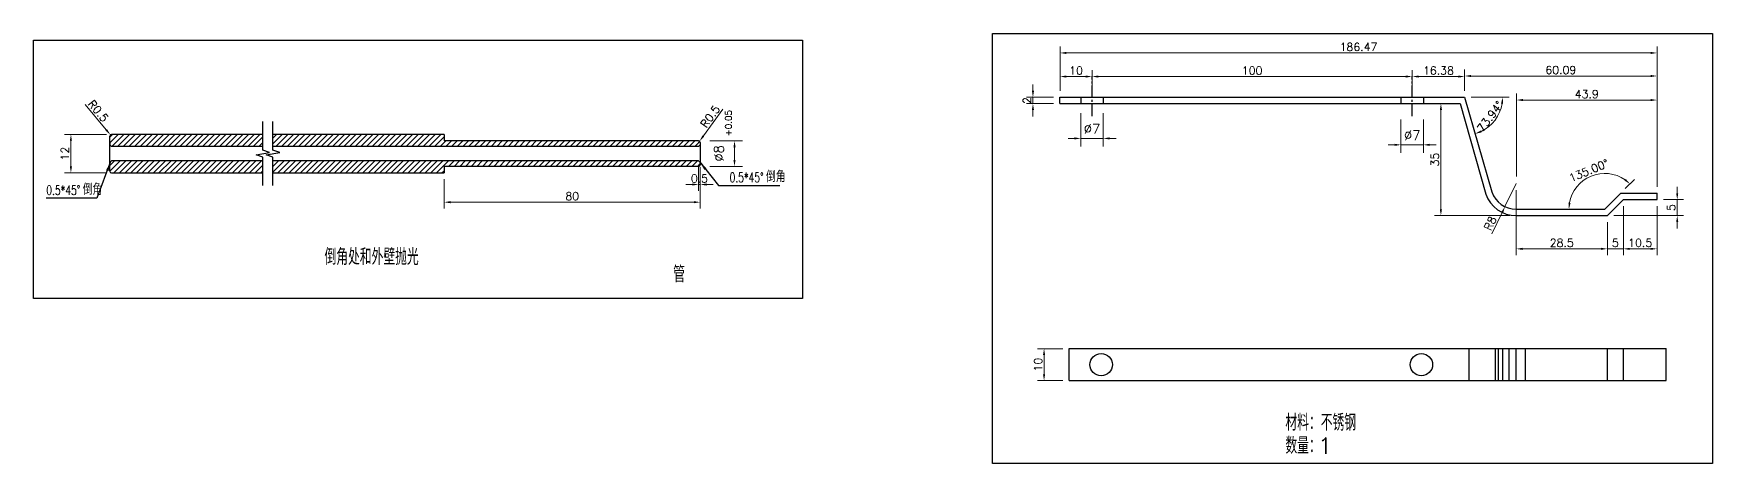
# Model space of a CAD drawing. Header units: millimetres. Extents: x 6728 to 8819, y -1283 to 914.
# Drawn here: x 6728 to 7252, y -138 to -4 of the extents above; entities that cross this region are included whole.
import ezdxf

# ---------------------------------------------------------------- set-up
doc = ezdxf.new("R2010")
doc.units = ezdxf.units.MM
doc.header["$LTSCALE"] = 1000
doc.linetypes.add('CENTER2', pattern=[28.575, 19.05, -3.175, 3.175, -3.175])
doc.linetypes.add('DASHDOTX3', pattern=[508, 254, -127, 0, -127])
for name, color, linetype in [('PUB_DIM', 3, 'Continuous'), ('PUB_TEXT', 7, 'Continuous'), ('中线', 1, 'DASHDOTX3')]:
    doc.layers.add(name, color=color, linetype=linetype)
doc.styles.add('_TCH_DIM', font='SIMPLEX', dxfattribs={"bigfont": 'GBCBIG'})
doc.styles.get("Standard").update_dxf_attribs({"font": 'txt.shx', "bigfont": 'gbcbig.shx'})
doc.styles.add('样式 1', font='txt.shx', dxfattribs={"height": 5.5, "bigfont": 'gbcbig.shx'})
doc.dimstyles.new('DIMN1', dxfattribs={"dimscale": 0.01, "dimtxt": 300, "dimasz": 200, "dimexe": 250, "dimexo": 300, "dimgap": 150, "dimtad": 1, "dimtoh": 1, "dimdsep": 46, "dimtxsty": 'Standard', "dimcen": 2.5, "dimclrd": 256, "dimclre": 256, "dimazin": 0, "dimtfac": 1, "dimtix": 1, "dimtmove": 1, "dimatfit": 0, "dimfxl": 0, "dimtolj": 1, "dimlwd": 9, "dimlwe": 9, "dimarcsym": 0})
doc.dimstyles.new('ISO-25', dxfattribs={"dimtxt": 2.5, "dimasz": 2, "dimexe": 2, "dimexo": 2, "dimtad": 1, "dimtoh": 1, "dimdsep": 46, "dimtxsty": 'Standard', "dimcen": 2.5, "dimclrd": 256, "dimclre": 256, "dimazin": 0, "dimtfac": 1, "dimtix": 1, "dimtmove": 1, "dimatfit": 0, "dimfxl": 0, "dimtolj": 1, "dimlwd": 9, "dimlwe": 9, "dimarcsym": 0})

# ---------------------------------------------------------------- blocks, each defined once
blk = doc.blocks.new('*D721')
at = {"lineweight": 9}
for p, q in [((6939.36, -37.43), (6949.56, -37.43)), ((6947.06, -43.43), (6947.06, -39.43)), ((6939.36, -45.43), (6949.56, -45.43))]:
    blk.add_line(p, q, dxfattribs=at)
for points in [[(6946.73, -39.43), (6947.39, -39.43), (6947.06, -37.43)], [(6946.73, -43.43), (6947.39, -43.43), (6947.06, -45.43)]]:
    blk.add_solid(points)
at = {"layer": 'Defpoints', "color": 0}
for p in [(6936.36, -37.43), (6947.06, -37.43), (6936.36, -45.43)]:
    blk.add_point(p, dxfattribs=at)
at = {"color": 0, "insert": (6942.18, -41.34), "char_height": 3, "attachment_point": 5, "rotation": 90}
blk.add_mtext('\\A1;%%c8', dxfattribs=at)
blk = doc.blocks.new('*D722')
at = {"lineweight": 9}
for p, q in [((7155.22, -30.8), (7155.22, -41.18)), ((7162.22, -30.8), (7162.22, -41.18)), ((7153.22, -38.68), (7151.22, -38.68)), ((7155.22, -38.68), (7162.22, -38.68)), ((7164.22, -38.68), (7166.22, -38.68))]:
    blk.add_line(p, q, dxfattribs=at)
for points in [[(7153.22, -38.34), (7153.22, -39.01), (7155.22, -38.68)], [(7164.22, -38.34), (7164.22, -39.01), (7162.22, -38.68)]]:
    blk.add_solid(points)
at = {"layer": 'Defpoints', "color": 0}
for p in [(7155.22, -27.8), (7162.22, -27.8), (7162.22, -38.68)]:
    blk.add_point(p, dxfattribs=at)
at = {"color": 0, "insert": (7158.72, -35.68), "char_height": 3, "attachment_point": 5}
blk.add_mtext('\\A1;%%c7', dxfattribs=at)
blk = doc.blocks.new('*D723')
at = {"lineweight": 9}
for p, q in [((7055.22, -28.8), (7055.22, -39.18)), ((7062.22, -28.8), (7062.22, -39.18)), ((7053.22, -36.68), (7051.22, -36.68)), ((7055.22, -36.68), (7062.22, -36.68)), ((7064.22, -36.68), (7066.22, -36.68))]:
    blk.add_line(p, q, dxfattribs=at)
for points in [[(7053.22, -36.34), (7053.22, -37.01), (7055.22, -36.68)], [(7064.22, -36.34), (7064.22, -37.01), (7062.22, -36.68)]]:
    blk.add_solid(points)
at = {"layer": 'Defpoints', "color": 0}
for p in [(7055.22, -25.8), (7062.22, -25.8), (7062.22, -36.68)]:
    blk.add_point(p, dxfattribs=at)
at = {"color": 0, "insert": (7058.72, -33.68), "char_height": 3, "attachment_point": 5}
blk.add_mtext('\\A1;%%c7', dxfattribs=at)
blk = doc.blocks.new('*D147')
at = {"lineweight": 9}
for p, q in [((6943.43, -27.57), (6937.33, -35.91)), ((6935.86, -37.93), (6936.15, -37.53))]:
    blk.add_line(p, q, dxfattribs=at)
blk.add_solid([(6937.06, -35.71), (6937.6, -36.11), (6936.15, -37.53)])
at = {"layer": 'Defpoints', "color": 0}
for p in [(6935.86, -37.93), (6936.15, -37.53)]:
    blk.add_point(p, dxfattribs=at)
at = {"color": 0, "insert": (6939.46, -29.83), "char_height": 2.5, "attachment_point": 5, "rotation": 53.8225}
blk.add_mtext('\\A1;R0.5', dxfattribs=at)
blk = doc.blocks.new('*D146')
at = {"lineweight": 9}
for p, q in [((6744.22, -26.1), (6750.86, -34.01)), ((6752.46, -35.93), (6752.14, -35.55))]:
    blk.add_line(p, q, dxfattribs=at)
blk.add_solid([(6751.11, -33.8), (6750.6, -34.23), (6752.14, -35.55)])
at = {"layer": 'Defpoints', "color": 0}
for p in [(6752.14, -35.55), (6752.46, -35.93)]:
    blk.add_point(p, dxfattribs=at)
at = {"color": 0, "insert": (6748.33, -28.08), "char_height": 2.5, "attachment_point": 5, "rotation": 309.9779}
blk.add_mtext('\\A1;R0.5', dxfattribs=at)
blk = doc.blocks.new('*D131')
at = {"lineweight": 9}
for p, q in [((6935.86, -45.68), (6935.86, -53.09)), ((6936.36, -45.68), (6936.36, -53.09)), ((6933.86, -51.09), (6931.86, -51.09)), ((6935.86, -51.09), (6936.36, -51.09)), ((6938.36, -51.09), (6940.36, -51.09))]:
    blk.add_line(p, q, dxfattribs=at)
for points in [[(6933.86, -50.75), (6933.86, -51.42), (6935.86, -51.09)], [(6938.36, -50.75), (6938.36, -51.42), (6936.36, -51.09)]]:
    blk.add_solid(points)
at = {"layer": 'Defpoints', "color": 0}
for p in [(6935.86, -43.68), (6936.36, -43.68), (6936.36, -51.09)]:
    blk.add_point(p, dxfattribs=at)
at = {"color": 0, "insert": (6936.11, -49.21), "char_height": 2.5, "attachment_point": 5}
blk.add_mtext('\\A1;0.5', dxfattribs=at)
blk = doc.blocks.new('*D125')
at = {"lineweight": 9}
blk.add_line((7225.27, -52.38), (7228.17, -49.48), dxfattribs=at)
blk.add_arc((7218.85, -58.8), 11.18, 55.2628, 169.7372, dxfattribs=at)
for points in [[(7225.44, -49.36), (7225.01, -49.87), (7226.76, -50.89)], [(7208.18, -56.84), (7207.52, -56.78), (7207.67, -58.8)]]:
    blk.add_solid(points)
at = {"layer": 'Defpoints', "color": 0}
for p in [(7218.85, -47.62), (7223.85, -53.8), (7191.18, -58.8), (7218.85, -58.8), (7218.85, -58.8)]:
    blk.add_point(p, dxfattribs=at)
at = {"color": 0, "insert": (7213.86, -46.74), "char_height": 2.5, "attachment_point": 5, "rotation": 22.5}
blk.add_mtext('\\A1;135.00°', dxfattribs=at)
blk = doc.blocks.new('*D124')
at = {"lineweight": 9}
for p, q in [((7224.68, -59.8), (7224.68, -73.19)), ((7235.18, -57.8), (7235.18, -73.19)), ((7226.68, -71.19), (7233.18, -71.19))]:
    blk.add_line(p, q, dxfattribs=at)
for points in [[(7226.68, -70.86), (7226.68, -71.52), (7224.68, -71.19)], [(7233.18, -70.86), (7233.18, -71.52), (7235.18, -71.19)]]:
    blk.add_solid(points)
at = {"layer": 'Defpoints', "color": 0}
for p in [(7235.18, -55.8), (7224.68, -57.8), (7235.18, -71.19)]:
    blk.add_point(p, dxfattribs=at)
at = {"color": 0, "insert": (7229.93, -69.31), "char_height": 2.5, "attachment_point": 5}
blk.add_mtext('\\A1;10.5', dxfattribs=at)
blk = doc.blocks.new('*D123')
at = {"lineweight": 9}
for p, q in [((7224.68, -57.8), (7224.68, -73.19)), ((7219.68, -64.8), (7219.68, -73.19)), ((7217.68, -71.19), (7215.68, -71.19)), ((7219.68, -71.19), (7224.68, -71.19)), ((7226.68, -71.19), (7228.68, -71.19))]:
    blk.add_line(p, q, dxfattribs=at)
for points in [[(7217.68, -70.86), (7217.68, -71.52), (7219.68, -71.19)], [(7226.68, -70.86), (7226.68, -71.52), (7224.68, -71.19)]]:
    blk.add_solid(points)
at = {"layer": 'Defpoints', "color": 0}
for p in [(7224.68, -55.8), (7219.68, -62.8), (7224.68, -71.19)]:
    blk.add_point(p, dxfattribs=at)
at = {"color": 0, "insert": (7222.18, -69.31), "char_height": 2.5, "attachment_point": 5}
blk.add_mtext('\\A1;5', dxfattribs=at)
blk = doc.blocks.new('*D122')
at = {"lineweight": 9}
for p, q in [((7191.18, -52.8), (7191.18, -73.19)), ((7219.68, -62.8), (7219.68, -73.19)), ((7193.18, -71.19), (7217.68, -71.19))]:
    blk.add_line(p, q, dxfattribs=at)
for points in [[(7193.18, -70.86), (7193.18, -71.52), (7191.18, -71.19)], [(7217.68, -70.86), (7217.68, -71.52), (7219.68, -71.19)]]:
    blk.add_solid(points)
at = {"layer": 'Defpoints', "color": 0}
for p in [(7191.18, -50.8), (7219.68, -60.8), (7219.68, -71.19)]:
    blk.add_point(p, dxfattribs=at)
at = {"color": 0, "insert": (7205.43, -69.31), "char_height": 2.5, "attachment_point": 5}
blk.add_mtext('\\A1;28.5', dxfattribs=at)
blk = doc.blocks.new('*D121')
at = {"lineweight": 9}
for p, q in [((7241.49, -53.8), (7241.49, -51.8)), ((7237.18, -55.8), (7243.49, -55.8)), ((7241.49, -60.8), (7241.49, -55.8)), ((7221.68, -60.8), (7243.49, -60.8)), ((7241.49, -62.8), (7241.49, -64.8))]:
    blk.add_line(p, q, dxfattribs=at)
for points in [[(7241.16, -53.8), (7241.82, -53.8), (7241.49, -55.8)], [(7241.16, -62.8), (7241.82, -62.8), (7241.49, -60.8)]]:
    blk.add_solid(points)
at = {"layer": 'Defpoints', "color": 0}
for p in [(7235.18, -55.8), (7241.49, -55.8), (7219.68, -60.8)]:
    blk.add_point(p, dxfattribs=at)
at = {"color": 0, "insert": (7239.61, -58.3), "char_height": 2.5, "attachment_point": 5, "rotation": 90}
blk.add_mtext('\\A1;5', dxfattribs=at)
blk = doc.blocks.new('*D120')
at = {"lineweight": 9}
for p, q in [((6750.96, -35.43), (6737.81, -35.43)), ((6739.81, -45.43), (6739.81, -37.43)), ((6750.96, -47.43), (6737.81, -47.43))]:
    blk.add_line(p, q, dxfattribs=at)
for points in [[(6739.47, -37.43), (6740.14, -37.43), (6739.81, -35.43)], [(6739.47, -45.43), (6740.14, -45.43), (6739.81, -47.43)]]:
    blk.add_solid(points)
at = {"layer": 'Defpoints', "color": 0}
for p in [(6739.81, -35.43), (6752.96, -35.43), (6752.96, -47.43)]:
    blk.add_point(p, dxfattribs=at)
at = {"color": 0, "insert": (6737.93, -41.43), "char_height": 2.5, "attachment_point": 5, "rotation": 90}
blk.add_mtext('\\A1;12', dxfattribs=at)
blk = doc.blocks.new('*D61')
at = {"lineweight": 9}
for p, q in [((6856.36, -49.43), (6856.36, -58.61)), ((6936.36, -47.43), (6936.36, -58.61)), ((6934.36, -56.61), (6858.36, -56.61))]:
    blk.add_line(p, q, dxfattribs=at)
for points in [[(6858.36, -56.27), (6858.36, -56.94), (6856.36, -56.61)], [(6934.36, -56.27), (6934.36, -56.94), (6936.36, -56.61)]]:
    blk.add_solid(points)
at = {"layer": 'Defpoints', "color": 0}
for p in [(6936.36, -45.43), (6856.36, -47.43), (6856.36, -56.61)]:
    blk.add_point(p, dxfattribs=at)
at = {"color": 0, "insert": (6896.36, -54.73), "char_height": 2.5, "attachment_point": 5}
blk.add_mtext('\\A1;80', dxfattribs=at)
blk = doc.blocks.new('*D53')
at = {"lineweight": 9}
for p, q in [((7049.58, -102.39), (7041.74, -102.39)), ((7043.74, -110.39), (7043.74, -104.39)), ((7049.58, -112.39), (7041.74, -112.39))]:
    blk.add_line(p, q, dxfattribs=at)
for points in [[(7043.41, -104.39), (7044.08, -104.39), (7043.74, -102.39)], [(7043.41, -110.39), (7044.08, -110.39), (7043.74, -112.39)]]:
    blk.add_solid(points)
at = {"layer": 'Defpoints', "color": 0}
for p in [(7043.74, -102.39), (7051.58, -102.39), (7051.58, -112.39)]:
    blk.add_point(p, dxfattribs=at)
at = {"color": 0, "insert": (7041.87, -107.39), "char_height": 2.5, "attachment_point": 5, "rotation": 90}
blk.add_mtext('\\A1;10', dxfattribs=at)
blk = doc.blocks.new('*D52')
at = {"lineweight": 9}
for p, q in [((7048.72, -21.8), (7048.72, -7.96)), ((7050.72, -9.96), (7233.18, -9.96)), ((7235.18, -21.8), (7235.18, -7.96))]:
    blk.add_line(p, q, dxfattribs=at)
for points in [[(7050.72, -9.63), (7050.72, -10.3), (7048.72, -9.96)], [(7233.18, -9.63), (7233.18, -10.3), (7235.18, -9.96)]]:
    blk.add_solid(points)
at = {"layer": 'Defpoints', "color": 0}
for p in [(7235.18, -9.96), (7048.72, -23.8), (7235.18, -23.8)]:
    blk.add_point(p, dxfattribs=at)
at = {"color": 0, "insert": (7141.95, -8.09), "char_height": 2.5, "attachment_point": 5}
blk.add_mtext('\\A1;186.47', dxfattribs=at)
blk = doc.blocks.new('*D51')
at = {"lineweight": 9}
blk.add_line((7177.1, -23.8), (7188.97, -23.8), dxfattribs=at)
blk.add_arc((7175.1, -23.8), 11.87, 295.7259, 350.3359, dxfattribs=at)
for points in [[(7186.47, -25.76), (7187.13, -25.82), (7186.97, -23.8)], [(7180.37, -34.81), (7180.13, -34.18), (7178.38, -35.21)]]:
    blk.add_solid(points)
at = {"layer": 'Defpoints', "color": 0}
for p in [(7048.72, -23.8), (7175.1, -23.8), (7175.1, -23.8), (7182.84, -32.8), (7183.63, -53.42)]:
    blk.add_point(p, dxfattribs=at)
at = {"color": 0, "insert": (7183.08, -29.81), "char_height": 2.5, "attachment_point": 5, "rotation": 53.0309}
blk.add_mtext('\\A1;73.94°', dxfattribs=at)
blk = doc.blocks.new('*D50')
at = {"lineweight": 9}
for p, q in [((7191.28, -48.59), (7191.28, -22.68)), ((7193.28, -24.68), (7233.18, -24.68)), ((7235.18, -48.59), (7235.18, -22.68))]:
    blk.add_line(p, q, dxfattribs=at)
for points in [[(7193.28, -24.35), (7193.28, -25.01), (7191.28, -24.68)], [(7233.18, -24.35), (7233.18, -25.01), (7235.18, -24.68)]]:
    blk.add_solid(points)
at = {"layer": 'Defpoints', "color": 0}
for p in [(7235.18, -24.68), (7191.28, -50.59), (7235.18, -50.59)]:
    blk.add_point(p, dxfattribs=at)
at = {"color": 0, "insert": (7213.23, -22.81), "char_height": 2.5, "attachment_point": 5}
blk.add_mtext('\\A1;43.9', dxfattribs=at)
blk = doc.blocks.new('*D49')
at = {"lineweight": 9}
for p, q in [((7191.18, -50.8), (7187.7, -58)), ((7183.61, -66.48), (7186.83, -59.8))]:
    blk.add_line(p, q, dxfattribs=at)
blk.add_solid([(7186.53, -59.66), (7187.13, -59.95), (7187.7, -58)])
at = {"layer": 'Defpoints', "color": 0}
for p in [(7191.18, -50.8), (7187.7, -58)]:
    blk.add_point(p, dxfattribs=at)
at = {"color": 0, "insert": (7183.1, -63.23), "char_height": 2.5, "attachment_point": 5, "rotation": 64.2067}
blk.add_mtext('\\A1;R8', dxfattribs=at)
blk = doc.blocks.new('*D48')
at = {"lineweight": 9}
for p, q in [((7175.1, -19.8), (7175.1, -15.17)), ((7235.18, -51.8), (7235.18, -15.17)), ((7177.1, -17.17), (7233.18, -17.17))]:
    blk.add_line(p, q, dxfattribs=at)
for points in [[(7177.1, -16.84), (7177.1, -17.51), (7175.1, -17.17)], [(7233.18, -16.84), (7233.18, -17.51), (7235.18, -17.17)]]:
    blk.add_solid(points)
at = {"layer": 'Defpoints', "color": 0}
for p in [(7235.18, -17.17), (7175.1, -21.8), (7235.18, -53.8)]:
    blk.add_point(p, dxfattribs=at)
at = {"color": 0, "insert": (7205.14, -15.3), "char_height": 2.5, "attachment_point": 5}
blk.add_mtext('\\A1;60.09', dxfattribs=at)
blk = doc.blocks.new('*D47')
at = {"lineweight": 9}
for p, q in [((7171.67, -25.8), (7165.69, -25.8)), ((7167.69, -27.8), (7167.69, -58.8)), ((7189.18, -60.8), (7165.69, -60.8))]:
    blk.add_line(p, q, dxfattribs=at)
for points in [[(7167.35, -27.8), (7168.02, -27.8), (7167.69, -25.8)], [(7167.35, -58.8), (7168.02, -58.8), (7167.69, -60.8)]]:
    blk.add_solid(points)
at = {"layer": 'Defpoints', "color": 0}
for p in [(7173.67, -25.8), (7167.69, -60.8), (7191.18, -60.8)]:
    blk.add_point(p, dxfattribs=at)
at = {"color": 0, "insert": (7165.81, -43.3), "char_height": 2.5, "attachment_point": 5, "rotation": 90}
blk.add_mtext('\\A1;35', dxfattribs=at)
blk = doc.blocks.new('*D46')
at = {"lineweight": 9}
for p, q in [((7040.27, -21.8), (7040.27, -19.8)), ((7046.72, -23.8), (7038.27, -23.8)), ((7046.72, -25.8), (7038.27, -25.8)), ((7040.27, -23.8), (7040.27, -25.8)), ((7040.27, -27.8), (7040.27, -29.8))]:
    blk.add_line(p, q, dxfattribs=at)
for points in [[(7039.94, -21.8), (7040.6, -21.8), (7040.27, -23.8)], [(7039.94, -27.8), (7040.6, -27.8), (7040.27, -25.8)]]:
    blk.add_solid(points)
at = {"layer": 'Defpoints', "color": 0}
for p in [(7040.27, -25.8), (7048.72, -23.8), (7048.72, -25.8)]:
    blk.add_point(p, dxfattribs=at)
at = {"color": 0, "insert": (7038.4, -24.8), "char_height": 2.5, "attachment_point": 5, "rotation": 90}
blk.add_mtext('\\A1;2', dxfattribs=at)
blk = doc.blocks.new('*D45')
at = {"lineweight": 9}
for p, q in [((7158.72, -19.8), (7158.72, -15.34)), ((7175.1, -21.8), (7175.1, -15.34)), ((7160.72, -17.34), (7173.1, -17.34))]:
    blk.add_line(p, q, dxfattribs=at)
for points in [[(7160.72, -17.01), (7160.72, -17.67), (7158.72, -17.34)], [(7173.1, -17.01), (7173.1, -17.67), (7175.1, -17.34)]]:
    blk.add_solid(points)
at = {"layer": 'Defpoints', "color": 0}
for p in [(7175.1, -17.34), (7158.72, -21.8), (7175.1, -23.8)]:
    blk.add_point(p, dxfattribs=at)
at = {"color": 0, "insert": (7166.91, -15.47), "char_height": 2.5, "attachment_point": 5}
blk.add_mtext('\\A1;16.38', dxfattribs=at)
blk = doc.blocks.new('*D44')
at = {"lineweight": 9}
for p, q in [((7058.72, -21.8), (7058.72, -15.34)), ((7158.72, -21.8), (7158.72, -15.34)), ((7060.72, -17.34), (7156.72, -17.34))]:
    blk.add_line(p, q, dxfattribs=at)
for points in [[(7060.72, -17.01), (7060.72, -17.67), (7058.72, -17.34)], [(7156.72, -17.01), (7156.72, -17.67), (7158.72, -17.34)]]:
    blk.add_solid(points)
at = {"layer": 'Defpoints', "color": 0}
for p in [(7158.72, -17.34), (7058.72, -23.8), (7158.72, -23.8)]:
    blk.add_point(p, dxfattribs=at)
at = {"color": 0, "insert": (7108.72, -15.47), "char_height": 2.5, "attachment_point": 5}
blk.add_mtext('\\A1;100', dxfattribs=at)
blk = doc.blocks.new('*D43')
at = {"lineweight": 9}
for p, q in [((7048.72, -21.8), (7048.72, -15.34)), ((7058.72, -21.51), (7058.72, -15.34)), ((7050.72, -17.34), (7056.72, -17.34))]:
    blk.add_line(p, q, dxfattribs=at)
for points in [[(7050.72, -17.01), (7050.72, -17.67), (7048.72, -17.34)], [(7056.72, -17.01), (7056.72, -17.67), (7058.72, -17.34)]]:
    blk.add_solid(points)
at = {"layer": 'Defpoints', "color": 0}
for p in [(7058.72, -17.34), (7048.72, -23.8), (7058.72, -23.51)]:
    blk.add_point(p, dxfattribs=at)
at = {"color": 0, "insert": (7053.72, -15.47), "char_height": 2.5, "attachment_point": 5}
blk.add_mtext('\\A1;10', dxfattribs=at)

msp = doc.modelspace()

# ---------------------------------------------------------------- hatches: boundary and pattern name
h = msp.add_hatch()
h.set_pattern_fill('ANSI31', color=125, scale=10, style=0)
h.set_pattern_definition([(45, (0, 0), (-0.88388348, 0.88388348), [])])
h.paths.add_polyline_path([(6751.964, -43.679), (6751.964, -47.429), (6799.736, -47.429), (6799.736, -43.679)])
h.paths.add_polyline_path([(6799.736, -39.179), (6799.736, -35.429), (6751.964, -35.429), (6751.964, -39.179)])
h.paths.add_polyline_path([(6802.907, -35.429), (6802.907, -39.179), (6935.856, -39.179), (6936.356, -38.929), (6936.356, -37.929, 0.4142136), (6935.856, -37.429), (6856.356, -37.429), (6856.356, -35.429)])
h.paths.add_polyline_path([(6856.356, -47.429), (6856.356, -45.429), (6935.856, -45.429, 0.4142136), (6936.356, -44.929), (6936.356, -43.929), (6935.856, -43.679), (6802.907, -43.679), (6802.907, -47.429)])

# ---------------------------------------------------------------- linework, layer by layer
for p, q in [((7048.717, -23.799), (7175.098, -23.799)), ((7048.717, -25.799), (7048.717, -23.799)), ((7048.717, -25.799), (7173.674, -25.799)), ((7173.674, -25.799), (7181.736, -54.072)), ((7175.098, -23.799), (7183.625, -53.418)), ((7223.852, -53.799), (7218.852, -58.799)), ((7224.68, -55.799), (7219.68, -60.799)), ((7223.852, -53.799), (7235.185, -53.799)), ((7224.68, -55.799), (7235.185, -55.799)), ((7235.185, -55.799), (7235.185, -53.799)), ((7191.185, -58.799), (7218.852, -58.799)), ((7191.185, -60.799), (7219.68, -60.799)), ((7051.58, -112.388), (7051.58, -102.388)), ((7051.58, -102.388), (7238.038, -102.388)), ((7176.537, -112.388), (7176.537, -102.388)), ((7184.598, -102.388), (7184.598, -112.388)), ((7185.533, -102.388), (7185.533, -112.388)), ((7186.937, -102.388), (7186.937, -112.388)), ((7188.863, -102.388), (7188.863, -112.388)), ((7191.095, -102.388), (7191.095, -112.388)), ((7194.048, -102.388), (7194.048, -112.388)), ((7219.59, -102.388), (7219.59, -112.388)), ((7224.59, -102.388), (7224.59, -112.388)), ((7238.038, -112.388), (7238.038, -102.388)), ((7051.58, -112.388), (7238.038, -112.388))]:
    msp.add_line(p, q)
at = {"color": 140}
for p, q in [((7055.218, -23.799), (7055.218, -25.799)), ((7062.218, -23.799), (7062.218, -25.799)), ((7155.218, -23.799), (7155.218, -25.799)), ((7162.218, -23.799), (7162.218, -25.799))]:
    msp.add_line(p, q, dxfattribs=at)
at = {"color": 125}
for p, q in [((6751.964, -46.929), (6751.964, -35.929)), ((6799.736, -35.429), (6752.464, -35.429)), ((6856.356, -35.429), (6802.907, -35.429)), ((6856.356, -35.429), (6856.356, -37.429)), ((6751.964, -37.929), (6751.964, -38.679)), ((6752.464, -39.179), (6751.964, -38.679)), ((6799.736, -39.179), (6752.464, -39.179)), ((6935.856, -39.179), (6802.907, -39.179)), ((6935.856, -37.429), (6856.356, -37.429)), ((6935.856, -39.179), (6936.356, -38.679)), ((6936.356, -37.929), (6936.356, -38.679)), ((6936.356, -38.679), (6936.356, -44.179)), ((6751.964, -44.179), (6752.464, -43.679)), ((6751.964, -44.179), (6751.964, -44.929)), ((6799.736, -43.679), (6752.464, -43.679)), ((6935.856, -43.679), (6802.907, -43.679)), ((6856.356, -45.429), (6856.356, -47.429)), ((6935.856, -45.429), (6856.356, -45.429)), ((6936.356, -44.179), (6935.856, -43.679)), ((6936.356, -44.179), (6936.356, -44.929)), ((6752.464, -47.429), (6799.736, -47.429)), ((6802.907, -47.429), (6856.356, -47.429))]:
    msp.add_line(p, q, dxfattribs=at)
for points in [[(7027.64, -3.901), (7252.487, -3.901), (7252.487, -138.263), (7027.64, -138.263)], [(6728.141, -5.95), (6968.278, -5.95), (6968.278, -86.666), (6728.141, -86.666)]]:
    msp.add_lwpolyline(points, close=True)
for centre in [(7061.581, -107.388), (7161.581, -107.388)]:
    msp.add_circle(centre, 3.5)
for centre, start, end in [((6752.464, -35.929), 90, 180), ((6935.856, -37.929), 0, 90), ((6752.464, -46.929), 180, 270), ((6935.856, -44.929), 270, 0)]:
    msp.add_arc(centre, 0.5, start, end, dxfattribs=at)
for radius in [10, 8]:
    msp.add_arc((7191.185, -50.799), radius, 199.10546, 270)
at = {"layer": 'PUB_DIM'}
for p, q in [((6752.214, -43.929), (6747.947, -55.349)), ((6936.106, -43.929), (6942.063, -51.352)), ((6942.063, -51.352), (6961.223, -51.352)), ((6747.947, -55.349), (6732.109, -55.349))]:
    msp.add_line(p, q, dxfattribs=at)
for points in [[(6799.736, -51.429), (6799.736, -42.554), (6797.636, -41.79), (6801.836, -41.049), (6799.736, -40.304), (6799.736, -31.429)], [(6802.907, -51.429), (6802.907, -42.554), (6800.807, -41.79), (6805.007, -41.049), (6802.907, -40.304), (6802.907, -31.429)]]:
    msp.add_lwpolyline(points, dxfattribs=at)
for points in [[(6752.214, -43.929, 0, 0.8, 0), (6751.164, -46.74, 0, 0, 0)], [(6936.106, -43.929, 0, 0.8, 0), (6937.984, -46.269, 0, 0, 0)]]:
    msp.add_lwpolyline(points, format="xyseb", dxfattribs=at)
at = {"layer": '中线', "linetype": 'CENTER2', "ltscale": 0.0002}
for p, q in [((7058.718, -29.679), (7058.718, -17.34)), ((7158.718, -29.679), (7158.718, -17.34))]:
    msp.add_line(p, q, dxfattribs=at)

# ---------------------------------------------------------------- texts
at = {"layer": 'PUB_TEXT', "style": '样式 1'}
msp.add_text('+0.05', height=2, rotation=90, dxfattribs=at).set_placement((6946.167, -36.045))
at = {"layer": 'PUB_TEXT'}
for s, height, style, p in [('倒角', 3.5745, '_TCH_DIM', (6956.904, -50.352)), ('倒角', 3.5745, '_TCH_DIM', (6743.509, -54.349)), ('倒角处和外壁抛光', 5.1064, '样式 1', (6819.01, -76.24)), ('管', 5.106, '样式 1', (6927.932, -81.702)), ('材料：不锈钢', 5.1064, '样式 1', (7119.13, -128.011)), ('数量：', 5.1064, '样式 1', (7119.13, -135.239)), ('1', 5, '样式 1', (7129.342, -135.239))]:
    msp.add_text(s, height=height, dxfattribs=dict(at, style=style)).set_placement(p)
at = {"layer": 'PUB_TEXT', "style": '_TCH_DIM', "width": 0.705882}
for p in [(6732.109, -54.349), (6945.504, -50.352)]:
    msp.add_text('0.5*45%%d', height=2.975, dxfattribs=at).set_placement(p)

# ---------------------------------------------------------------- dimensions: what is measured, and where the dimension line sits
for base, p1, p2, picture, middle in [((7235.185, -9.962), (7048.717, -23.799), (7235.185, -23.799), '*D52', (7141.951, -8.087)), ((7058.718, -17.34), (7048.717, -23.799), (7058.718, -23.51), '*D43', (7053.717, -15.465)), ((7158.718, -17.34), (7058.718, -23.799), (7158.718, -23.799), '*D44', (7108.718, -15.465)), ((7175.098, -17.34), (7158.718, -21.799), (7175.098, -23.799), '*D45', (7166.908, -15.465)), ((7235.185, -17.173), (7175.098, -21.799), (7235.185, -53.799), '*D48', (7205.141, -15.298)), ((7235.185, -24.682), (7191.284, -50.595), (7235.185, -50.595), '*D50', (7213.234, -22.807)), ((6856.356, -56.606), (6936.356, -45.429), (6856.356, -47.429), '*D61', (6896.356, -54.731)), ((6936.356, -51.086), (6935.856, -43.679), (6936.356, -43.679), '*D131', (6936.106, -49.211)), ((7219.6805, -71.1888), (7191.1848, -50.7992), (7219.6805, -60.7992), '*D122', (7205.4326, -69.3138)), ((7224.68, -71.189), (7219.68, -62.799), (7224.68, -55.799), '*D123', (7222.18, -69.314)), ((7235.1848, -71.1888), (7224.6805, -57.7992), (7235.1848, -55.7992), '*D124', (7229.9326, -69.3138))]:
    dim = msp.add_linear_dim(base=base, p1=p1, p2=p2, dimstyle='ISO-25')
    dim.commit()
    dim.dimension.update_dxf_attribs({"geometry": picture, "text_midpoint": middle})
for base, p1, p2, picture, middle in [((7040.27, -25.799), (7048.717, -23.799), (7048.717, -25.799), '*D46', (7038.395, -24.799)), ((7167.686, -60.799), (7173.674, -25.799), (7191.185, -60.799), '*D47', (7165.811, -43.299)), ((6739.805, -35.429), (6752.964, -47.429), (6752.964, -35.429), '*D120', (6737.93, -41.429)), ((7241.49, -55.799), (7219.68, -60.799), (7235.185, -55.799), '*D121', (7239.615, -58.299)), ((7043.743, -102.388), (7051.58, -112.388), (7051.58, -102.388), '*D53', (7041.868, -107.388))]:
    dim = msp.add_linear_dim(base=base, p1=p1, p2=p2, angle=90, dimstyle='ISO-25')
    dim.commit()
    dim.dimension.update_dxf_attribs({"geometry": picture, "text_midpoint": middle})
for center, mpoint, picture, middle in [((6752.464, -35.929), (6752.142, -35.546), '*D146', (6748.332, -28.083)), ((6935.856, -37.929), (6936.152, -37.526), '*D147', (6939.459, -29.827)), ((7191.185, -50.799), (7187.704, -58.002), '*D49', (7183.097, -63.226))]:
    dim = msp.add_radius_dim(center=center, mpoint=mpoint, dimstyle='ISO-25')
    dim.commit()
    dim.dimension.update_dxf_attribs({"geometry": picture, "text_midpoint": middle})
for base, line1, line2, picture, middle in [((7182.841, -32.798), ((7048.717, -23.799), (7175.098, -23.799)), ((7175.098, -23.799), (7183.625, -53.418)), '*D51', (7183.085, -29.811)), ((7218.852, -47.618), ((7191.185, -58.799), (7218.852, -58.799)), ((7223.852, -53.799), (7218.852, -58.799)), '*D125', (7213.856, -46.737))]:
    dim = msp.add_angular_dim_2l(base=base, line1=line1, line2=line2, dimstyle='ISO-25')
    dim.commit()
    dim.dimension.update_dxf_attribs({"geometry": picture, "text_midpoint": middle})
for p1, p2, picture, middle in [((7055.218, -25.799), (7062.218, -25.799), '*D723', (7058.718, -33.678)), ((7155.218, -27.799), (7162.218, -27.799), '*D722', (7158.718, -35.678))]:
    dim = msp.add_aligned_dim(p1=p1, p2=p2, distance=-10.879, text='%%c7', dimstyle='DIMN1')
    dim.commit()
    dim.dimension.update_dxf_attribs({"geometry": picture, "text_midpoint": middle})
dim = msp.add_linear_dim(base=(6947.059, -37.429), p1=(6936.356, -45.429), p2=(6936.356, -37.429), angle=90, text='%%c8', dimstyle='DIMN1')
dim.commit()
dim.dimension.update_dxf_attribs({"geometry": '*D721', "text_midpoint": (6945.184, -41.343), "dimtype": 129})

doc.saveas('drawing.dxf')
